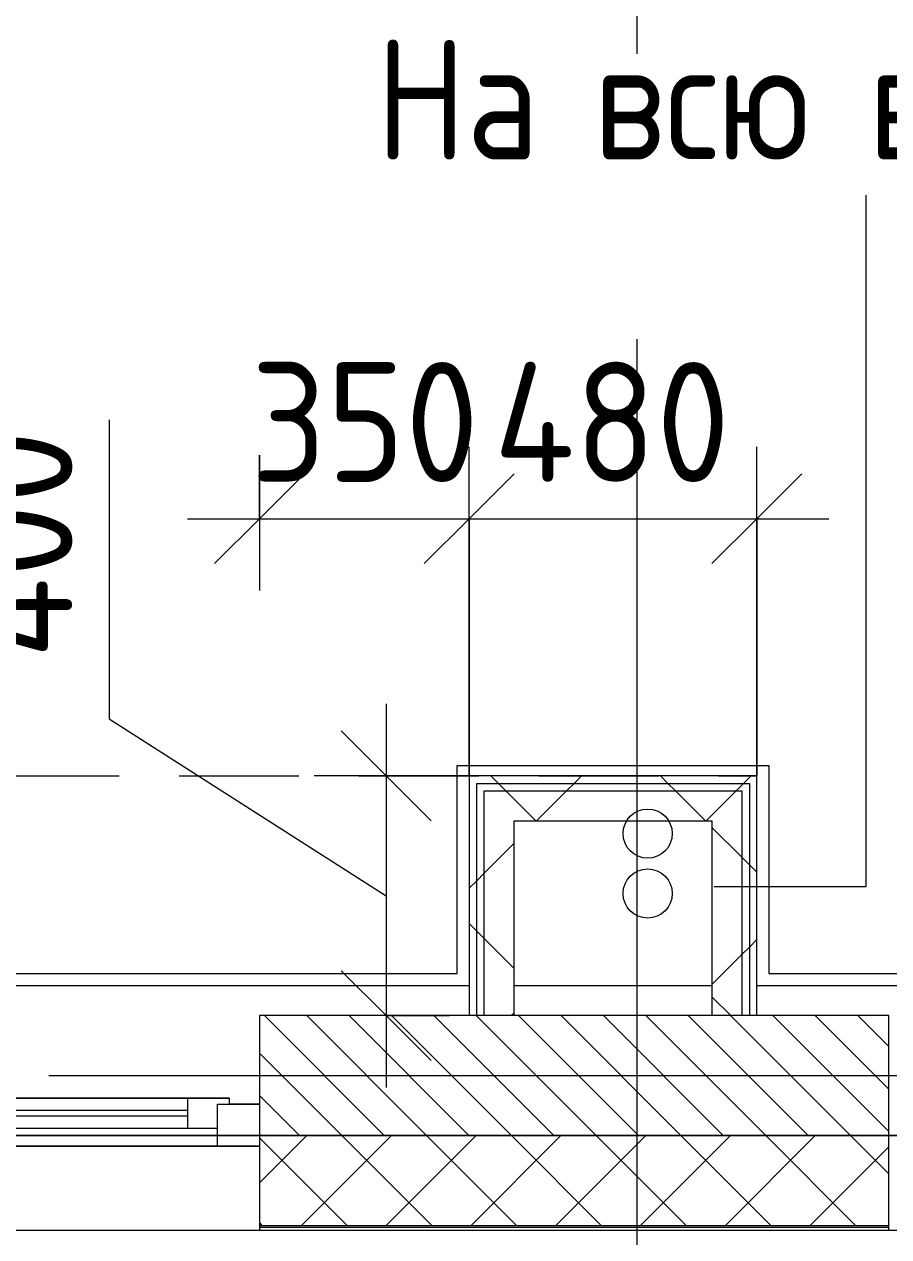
# Model space of a CAD drawing. Header units: millimetres. Extents: x 81368 to 286493, y -8553 to 29000.
# Drawn here: x 104788 to 106230, y -269 to 1754 of the extents above; entities that cross this region are included whole.
import ezdxf

# ---------------------------------------------------------------- set-up
doc = ezdxf.new("R2010")
doc.units = ezdxf.units.MM
doc.linetypes.add('ADSK_Штрих_ш2 п1', pattern=[300, 200, -100])
doc.linetypes.add('Осевая', pattern=[3175, 635, -476.25, 1587.5, -476.25])
for name, color, linetype, lineweight in [('A-ANNO-DIMS', 7, 'Continuous', 9), ('A-ANNO-DIMS-100', 7, 'Continuous', 9), ('A-DETL', 7, 'Continuous', 9), ('A-DETL-2', 7, 'ADSK_Штрих_ш2 п1', 9), ('A-GLAZ', 7, 'Continuous', 9), ('A-WALL', 7, 'Continuous', 9), ('A-WALL-1', 7, 'Continuous', 13), ('A-WALL-IDEN', 7, 'Continuous', 9), ('I-WALL', 7, 'Continuous', 9), ('Оси', 7, 'Continuous', 9), ('Оси-2', 7, 'Осевая', 9)]:
    doc.layers.add(name, color=color, linetype=linetype, lineweight=lineweight)
for name, color, linetype, lineweight, true_color in [('A-FLOR-1', 7, 'Continuous', 9, 0xaaaaaa), ('A-WALL-2', 7, 'Continuous', 13, 0x008040), ('I-WALL-2', 7, 'Continuous', 9, 0x008040)]:
    doc.layers.add(name, color=color, linetype=linetype, lineweight=lineweight, true_color=true_color)
doc.styles.add('GOST Common_1', font='GOST_Common.ttf', dxfattribs={"width": 0.9, "height": 200})
doc.styles.add('ISOCPEUR_1', font='isocpeur.ttf', dxfattribs={"width": 0.9, "height": 200})
doc.dimstyles.new('ISO-2_0_0_9К_Средний_округл2', dxfattribs={"dimscale": 304.8, "dimtxt": 199.196235, "dimasz": 0.492126, "dimexe": 0.393701, "dimexo": 0, "dimgap": 0, "dimtad": 1, "dimdec": 0, "dimrnd": 10, "dimzin": 0, "dimdsep": 46, "dimtxsty": 'ISOCPEUR_1', "dimblk1": 'OBLIQUE', "dimblk2": 'OBLIQUE', "dimsah": 1, "dimcen": 0.09, "dimdle": 0.393701, "dimazin": 0, "dimtfac": 1, "dimtdec": 4, "dimtix": 1, "dimtmove": 0, "dimatfit": 3, "dimfxl": 1, "dimtvp": 1, "dimtolj": 1, "dimtzin": 0, "dimarcsym": 2})
doc.dimstyles.new('ISO-2_0_0_9К_Средний_округл2_1', dxfattribs={"dimscale": 304.8, "dimtxt": 199.196235, "dimasz": 0.492126, "dimexe": 0.393701, "dimexo": 0, "dimgap": 0, "dimtad": 1, "dimdec": 0, "dimrnd": 10, "dimzin": 0, "dimdsep": 46, "dimtxsty": 'ISOCPEUR_1', "dimblk1": 'OBLIQUE', "dimblk2": 'OBLIQUE', "dimsah": 1, "dimcen": 0.09, "dimdle": 0.393701, "dimazin": 0, "dimtfac": 1, "dimtdec": 4, "dimtix": 1, "dimtmove": 1, "dimatfit": 3, "dimfxl": 1, "dimtvp": 1, "dimtolj": 1, "dimtzin": 0, "dimarcsym": 2})
pattern_1 = [(45, (0, 0), (-141.42136, 141.42136), []), (135, (0, 0), (-141.42136, -141.42136), [])]

# ---------------------------------------------------------------- blocks, each defined once
blk = doc.blocks.new('120_Окно_СКБ_2Ст_Фрамуга сверху - 120_Окно_СКБ_2Ст_2300х2500_h_ ДОО-19727959-План монтажа стен и перегородок 1 этажа в осях 23_1-33')
at = {"layer": 'A-GLAZ'}
for p, q in [((-1150, -127), (-1150, -57)), ((-1150, -57), (-1080, -57)), ((1150, -57), (-1150, -57)), ((-1080, -57), (-1080, -127)), ((-1080, -57), (1080, -57)), ((520, -127), (520, -57)), ((520, -57), (590, -57)), ((590, -57), (590, -127)), ((1080, -127), (1080, -57)), ((1080, -57), (1150, -57)), ((1150, -57), (1150, -127)), ((520, -87), (-1080, -87)), ((-1080, -87), (-1080, -127)), ((-1030, -137), (-1030, -87)), ((470, -137), (470, -87)), ((520, -127), (520, -87)), ((1080, -87), (590, -87)), ((590, -87), (590, -127)), ((640, -137), (640, -87)), ((1030, -137), (1030, -87)), ((1080, -127), (1080, -87)), ((-1030, -107), (470, -107)), ((470, -117), (-1030, -117)), ((640, -107), (1030, -107)), ((1030, -117), (640, -117)), ((-1080, -127), (-1150, -127)), ((-1150, -127), (-1100, -127)), ((-1080, -127), (-1100, -127)), ((-1100, -127), (-1100, -137)), ((-1100, -137), (540, -137)), ((540, -137), (-1100, -137)), ((590, -127), (520, -127)), ((540, -127), (520, -127)), ((540, -127), (570, -127)), ((540, -127), (570, -127)), ((540, -137), (540, -127)), ((590, -127), (570, -127)), ((570, -127), (570, -137)), ((570, -137), (1100, -137)), ((1100, -137), (570, -137)), ((1150, -127), (1080, -127)), ((1100, -127), (1080, -127)), ((1100, -127), (1150, -127)), ((1100, -137), (1100, -127))]:
    blk.add_line(p, q, dxfattribs=at)
blk = doc.blocks.new('DIMBLOCK33-План монтажа стен и перегородок 1 этажа в осях 23_1-33')
at = {"layer": 'A-ANNO-DIMS-100'}
for p, q in [((105180, 1035.3), (105180, 809.2)), ((105180, 929.2), (105180, 1035.3)), ((105530, 500), (105530, 1049.2)), ((105060, 929.2), (105530, 929.2)), ((105530, 929.2), (105530, 500))]:
    blk.add_line(p, q, dxfattribs=at)
at = {"layer": 'A-ANNO-DIMS-100', "lineweight": 20}
for p, q in [((105180, 929.2), (105255, 1004.2)), ((105530, 929.2), (105605, 1004.2)), ((105180, 929.2), (105105, 854.2)), ((105530, 929.2), (105455, 854.2))]:
    blk.add_line(p, q, dxfattribs=at)
at = {"layer": 'A-ANNO-DIMS-100', "color": 0, "insert": (105165.4, 1190.5), "char_height": 200, "width": 455.087, "attachment_point": 1, "line_spacing_factor": 1.149209, "style": 'ISOCPEUR_1'}
blk.add_mtext('350', dxfattribs=at)
blk = doc.blocks.new('_Oblique')
at = {"color": 0, "linetype": 'ByBlock', "lineweight": -2}
blk.add_line((-0.5, -0.5), (0.5, 0.5), dxfattribs=at)
blk = doc.blocks.new('DIMBLOCK34-План монтажа стен и перегородок 1 этажа в осях 23_1-33')
at = {"layer": 'A-ANNO-DIMS-100'}
for p, q in [((105530, 500), (105530, 1049.2)), ((106010, 500), (106010, 1049.2)), ((105530, 929.2), (106130, 929.2)), ((105530, 929.2), (105530, 500)), ((106010, 929.2), (106010, 500))]:
    blk.add_line(p, q, dxfattribs=at)
at = {"layer": 'A-ANNO-DIMS-100', "lineweight": 20}
for p, q in [((105530, 929.2), (105605, 1004.2)), ((106010, 929.2), (106085, 1004.2)), ((105530, 929.2), (105455, 854.2)), ((106010, 929.2), (105935, 854.2))]:
    blk.add_line(p, q, dxfattribs=at)
at = {"layer": 'A-ANNO-DIMS-100', "color": 0, "insert": (105570.8, 1190.5), "char_height": 200, "width": 478.071, "attachment_point": 1, "line_spacing_factor": 1.149209, "style": 'ISOCPEUR_1'}
blk.add_mtext('480', dxfattribs=at)
blk = doc.blocks.new('DIMBLOCK35-План монтажа стен и перегородок 1 этажа в осях 23_1-33')
at = {"layer": 'A-ANNO-DIMS-100'}
for p, q in [((104929.3, 1093.9), (104929.3, 595.5)), ((105391.4, 620), (105391.4, -20)), ((104929.3, 595.5), (105391.4, 300)), ((105530, 500), (105271.4, 500)), ((105391.4, 500), (105530, 500)), ((105497.4, 100), (105271.4, 100)), ((105391.4, 100), (105497.4, 100))]:
    blk.add_line(p, q, dxfattribs=at)
at = {"layer": 'A-ANNO-DIMS-100', "lineweight": 20}
for p, q in [((105391.4, 500), (105316.4, 575)), ((105391.4, 500), (105466.4, 425)), ((105391.4, 100), (105316.4, 175)), ((105391.4, 100), (105466.4, 25))]:
    blk.add_line(p, q, dxfattribs=at)
at = {"layer": 'A-ANNO-DIMS-100', "color": 0, "insert": (104668, 695.5), "char_height": 200, "width": 478.071, "attachment_point": 1, "rotation": 90, "line_spacing_factor": 1.149209, "style": 'ISOCPEUR_1'}
blk.add_mtext('400', dxfattribs=at)

msp = doc.modelspace()

# ---------------------------------------------------------------- hatches: boundary and pattern name
at = {"layer": 'A-WALL'}
h = msp.add_hatch(dxfattribs=at)
h.set_pattern_fill('FP_1', color=256, style=0, pattern_type=2)
h.set_pattern_definition([(135, (0, 0), (-35.35534, -35.35534), [])])
h.paths.add_polyline_path([(123730, -100), (123730, 100), (123530, 100), (123530, -100)])
h.paths.add_polyline_path([(121130, -100), (121230, -100), (121230, 100), (121130, 100)])
h.paths.add_polyline_path([(119330, -100), (119330, 100), (118830, 100), (118830, -100), (119129.5, -100)])
h.paths.add_polyline_path([(117030, -100), (117030, 100), (115980, 100), (115980, -100), (116470.3, -100)])
h.paths.add_polyline_path([(113680, -100), (113680, 100), (113430, 100), (113430, -100)])
h.paths.add_polyline_path([(111152.1, -100), (111630, -100), (111630, 100), (110730, 100), (110730, -100)])
h.paths.add_polyline_path([(109815.8, -100), (109830, -100), (109830, 100), (109480, 100), (109480, -100), (109670, -100)])
h.paths.add_polyline_path([(106230, -100), (106230, 100), (105180, 100), (105180, -100), (105833.9, -100)])
h.paths.add_polyline_path([(102880, -100), (102880, 100), (102630, 100), (102630, -100)])
h.paths.add_polyline_path([(100830, -100), (101730, -100), (101730, 100), (100830, 100)])
h.paths.add_polyline_path([(98105, -100), (98105, 100), (97105, 100), (97105, -100), (97856.5, -100)])
h.paths.add_polyline_path([(94530, -100), (94780, -100), (94780, 100), (94530, 100), (94530, 56.5)])
h.paths.add_polyline_path([(92538.2, -100), (92730, -100), (92730, 100), (91930, 100), (91930, -100)])
h = msp.add_hatch(dxfattribs=at)
h.set_pattern_fill('FP_5', color=256, style=0, pattern_type=2)
h.set_pattern_definition([(45, (0, 0), (-70.71068, 70.71068), []), (135, (0, 0), (-70.71068, -70.71068), [])])
h.paths.add_polyline_path([(125080, -250), (125080, -100), (123530, -100), (123530, -250), (124447.7, -250)])
h.paths.add_polyline_path([(120459, -250), (121230, -250), (121230, -100), (120230, -100), (120230, -250)])
h.paths.add_polyline_path([(119129.5, -250), (119330, -250), (119330, -100), (117930, -100), (117930, -250)])
h.paths.add_polyline_path([(117030, -250), (117030, -100), (115980, -100), (115980, -250), (116470.3, -250)])
h.paths.add_polyline_path([(112530, -250), (113680, -250), (113680, -100), (112530, -100)])
h.paths.add_polyline_path([(109480, -250), (109830, -250), (109830, -100), (109480, -100)])
h.paths.add_polyline_path([(110730, -250), (111630, -250), (111630, -100), (110730, -100)])
h.paths.add_polyline_path([(107130, -250), (108030, -250), (108030, -100), (107130, -100)])
h.paths.add_polyline_path([(105833.9, -250), (106230, -250), (106230, -100), (105180, -100), (105180, -250)])
h.paths.add_polyline_path([(102880, -250), (102880, -100), (100830, -100), (100830, -250), (102630, -250)])
h.paths.add_polyline_path([(99030, -250), (99930, -250), (99930, -100), (99030, -100)])
h.paths.add_polyline_path([(98130, -250), (98130, -100), (97080, -100), (97080, -250), (97856.5, -250)])
h.paths.add_polyline_path([(93630, -250), (94780, -250), (94780, -100), (93630, -100)])
h.paths.add_polyline_path([(91030, -250), (91030, -100), (89210, -100), (89210, -250), (89879.1, -250)])
h.paths.add_polyline_path([(92538.2, -250), (92730, -250), (92730, -100), (91930, -100), (91930, -250)])
at = {"layer": 'I-WALL-2'}
h = msp.add_hatch(dxfattribs=at)
h.set_pattern_fill('FP_63', color=256, style=0, pattern_type=2)
h.set_pattern_definition(pattern_1)
h.paths.add_polyline_path([(105997.5, 487.5), (105997.5, 500), (105530, 500), (105530, 487.5), (105985, 487.5)])
h = msp.add_hatch(dxfattribs=at)
h.set_pattern_fill('FP_63', color=256, style=0, pattern_type=2)
h.set_pattern_definition(pattern_1)
h.paths.add_polyline_path([(105542.5, 100), (105542.5, 487.5), (105530, 487.5), (105530, 100)])
h = msp.add_hatch(dxfattribs=at)
h.set_pattern_fill('FP_63', color=256, style=0, pattern_type=2)
h.set_pattern_definition(pattern_1)
h.paths.add_polyline_path([(105542.5, 475), (105985, 475), (105985, 487.5), (105542.5, 487.5)])
h = msp.add_hatch(dxfattribs=at)
h.set_pattern_fill('FP_63', color=256, style=0, pattern_type=2)
h.set_pattern_definition(pattern_1)
h.paths.add_polyline_path([(105985, 100), (105997.5, 100), (105997.5, 487.5), (105985, 487.5), (105985, 220.3)])
h = msp.add_hatch(dxfattribs=at)
h.set_pattern_fill('FP_63', color=256, style=0, pattern_type=2)
h.set_pattern_definition(pattern_1)
h.paths.add_polyline_path([(105997.5, 100), (106010, 100), (106010, 500), (105997.5, 500), (105997.5, 220.3)])
h = msp.add_hatch(dxfattribs=at)
h.set_pattern_fill('FP_63', color=256, style=0, pattern_type=2)
h.set_pattern_definition(pattern_1)
h.paths.add_polyline_path([(105555, 100), (105555, 475), (105542.5, 475), (105542.5, 100)])
h = msp.add_hatch(dxfattribs=at)
h.set_pattern_fill('FP_63', color=256, style=0, pattern_type=2)
h.set_pattern_definition(pattern_1)
h.paths.add_polyline_path([(105935, 425), (105935, 475), (105555, 475), (105555, 425), (105833.9, 425)])
h = msp.add_hatch(dxfattribs=at)
h.set_pattern_fill('FP_63', color=256, style=0, pattern_type=2)
h.set_pattern_definition(pattern_1)
h.paths.add_polyline_path([(105935, 100), (105985, 100), (105985, 475), (105935, 475), (105935, 220.3)])
h = msp.add_hatch(dxfattribs=at)
h.set_pattern_fill('FP_63', color=256, style=0, pattern_type=2)
h.set_pattern_definition(pattern_1)
h.paths.add_polyline_path([(105605, 100), (105605, 425), (105555, 425), (105555, 100)])

# ---------------------------------------------------------------- linework, layer by layer
at = {"layer": 'A-DETL'}
for centre in [(105827.8, 403.7), (105827.8, 303.7)]:
    msp.add_circle(centre, 41, dxfattribs=at)
at = {"layer": 'A-DETL-2'}
msp.add_line((98146, 500), (106010, 500), dxfattribs=at)
at = {"layer": 'A-FLOR-1'}
for p, q in [((105510, 170), (105510, 517.4)), ((105510, 517.4), (106030, 517.4)), ((106030, 517.4), (106030, 170)), ((101870, 170), (105510, 170)), ((106030, 170), (107110, 170))]:
    msp.add_line(p, q, dxfattribs=at)
at = {"layer": 'A-WALL'}
for p, q in [((106230, 100), (105180, 100)), ((105180, 100), (105180, -258)), ((106230, -258), (106230, 100)), ((102880, -100), (105180, -100)), ((106230, -100), (108030, -100)), ((91930, -258), (108030, -258))]:
    msp.add_line(p, q, dxfattribs=at)
at = {"layer": 'A-WALL-1'}
for p, q in [((105180, -100), (106230, -100)), ((106230, -100), (105180, -100)), ((105180, -250), (106230, -250)), ((105180, -253), (106230, -253))]:
    msp.add_line(p, q, dxfattribs=at)
at = {"layer": 'A-WALL-2'}
for p, q in [((105542.5, 487.5), (105997.5, 487.5)), ((105542.5, 100), (105542.5, 487.5)), ((105997.5, 487.5), (105997.5, 100)), ((105555, 475), (105985, 475)), ((105555, 100), (105555, 475)), ((105985, 475), (105985, 100))]:
    msp.add_line(p, q, dxfattribs=at)
at = {"layer": 'A-WALL-IDEN'}
for p, q in [((106192.3, 315.2), (106192.3, 1469)), ((105939, 315.2), (106192.3, 315.2))]:
    msp.add_line(p, q, dxfattribs=at)
at = {"layer": 'I-WALL'}
for p, q in [((102630, 150), (105530, 150)), ((105605, 150), (105935, 150)), ((106010, 150), (107130, 150)), ((105180, -100), (102880, -100)), ((107130, -100), (106230, -100))]:
    msp.add_line(p, q, dxfattribs=at)
at = {"layer": 'I-WALL-2'}
for p, q in [((106010, 500), (105530, 500)), ((105530, 500), (105530, 100)), ((106010, 100), (106010, 500)), ((105605, 425), (105935, 425)), ((105605, 100), (105605, 425)), ((105935, 425), (105935, 100))]:
    msp.add_line(p, q, dxfattribs=at)
at = {"layer": 'Оси'}
msp.add_line((105810, -1906.3), (105810, 593.7), dxfattribs=at)
at = {"layer": 'Оси-2'}
for p, q in [((105810, 593.7), (105810, 19528.3)), ((84667.6, 0), (122760, 0))]:
    msp.add_line(p, q, dxfattribs=at)

# ---------------------------------------------------------------- block references
at = {"layer": 'A-GLAZ', "rotation": 180}
msp.add_blockref('120_Окно_СКБ_2Ст_Фрамуга сверху - 120_Окно_СКБ_2Ст_2300х2500_h_ ДОО-19727959-План монтажа стен и перегородок 1 этажа в осях 23_1-33', (104030, -175), dxfattribs=at)

# ---------------------------------------------------------------- texts
at = {"layer": 'A-WALL-IDEN', "char_height": 200, "attachment_point": 1, "style": 'GOST Common_1'}
for s, insert, width in [('На', (105373.7, 1728.6), 360.759), ('\\fGOST Common|b0|i0|c204|p34|;\\W.9; ', (105671.4, 1728.6), 79.367), ('\\fGOST Common|b0|i0|c204|p34|;\\W.9; ', (106129.8, 1728.6), 79.367), ('всю', (105736.9, 1728.6), 476.202), ('высоту', (106195.3, 1728.6), 981.265)]:
    msp.add_mtext(s, dxfattribs=dict(at, insert=insert, width=width))

# ---------------------------------------------------------------- dimensions: what is measured, and where the dimension line sits
at = {"layer": 'A-ANNO-DIMS'}
dim = msp.add_linear_dim(base=(105391.4, 100), p1=(105530, 500), p2=(105497.4, 100), angle=90, dimstyle='ISO-2_0_0_9К_Средний_округл2_1', override={"dimpost": '<>', "dimfxl": 401.322591}, dxfattribs=at)
dim.commit()
dim.dimension.update_dxf_attribs({"geometry": 'DIMBLOCK35-План монтажа стен и перегородок 1 этажа в осях 23_1-33', "text_midpoint": (104801.4, 934.5), "dimtype": 160, "text_rotation": 90})
for base, p1, p2, override, picture, middle in [((105530, 929.2), (105180, 1035.3), (105530, 500), {"dimpost": '<>', "dimfxl": 639.527899}, 'DIMBLOCK33-План монтажа стен и перегородок 1 этажа в осях 23_1-33', (105355, 1029.2)), ((106010, 929.2), (105530, 500), (106010, 500), {"dimpost": '<>', "dimfxl": 480}, 'DIMBLOCK34-План монтажа стен и перегородок 1 этажа в осях 23_1-33', (105770, 1029.2))]:
    dim = msp.add_linear_dim(base=base, p1=p1, p2=p2, dimstyle='ISO-2_0_0_9К_Средний_округл2', override=override, dxfattribs=at)
    dim.commit()
    dim.dimension.update_dxf_attribs({"geometry": picture, "text_midpoint": middle})

doc.saveas('drawing.dxf')
